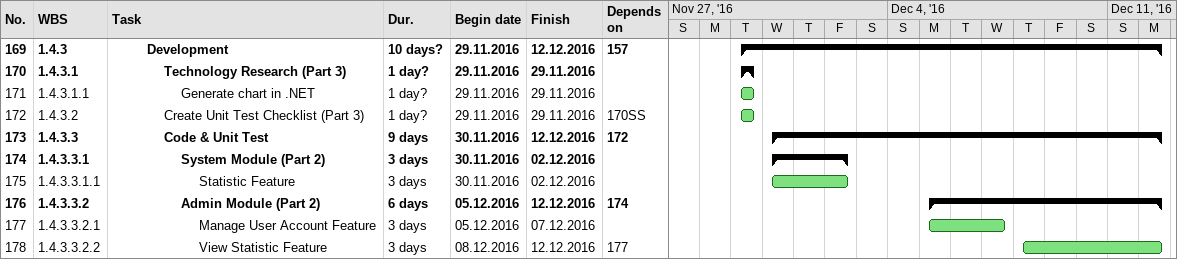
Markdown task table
| ID | WBS | Task | Duration | Start | Finish | Predecessors |
|---|---|---|---|---|---|---|
| 169 | 1.4.3 | **Development** | 10d? | 2016-11-29 | 2016-12-12 | 157 |
| 170 | 1.4.3.1 | **Technology Research (Part 3)** | 1d? | 2016-11-29 | 2016-11-29 |  |
| 171 | 1.4.3.1.1 | Generate chart in .NET | 1d? | 2016-11-29 | 2016-11-29 |  |
| 172 | 1.4.3.2 | Create Unit Test Checklist (Part 3) | 1d? | 2016-11-29 | 2016-11-29 | 170SS |
| 173 | 1.4.3.3 | **Code & Unit Test** | 9d | 2016-11-30 | 2016-12-12 | 172 |
| 174 | 1.4.3.3.1 | **System Module (Part 2)** | 3d | 2016-11-30 | 2016-12-02 |  |
| 175 | 1.4.3.3.1.1 | Statistic Feature | 3d | 2016-11-30 | 2016-12-02 |  |
| 176 | 1.4.3.3.2 | **Admin Module (Part 2)** | 6d | 2016-12-05 | 2016-12-12 | 174 |
| 177 | 1.4.3.3.2.1 | Manage User Account Feature | 3d | 2016-12-05 | 2016-12-07 |  |
| 178 | 1.4.3.3.2.2 | View Statistic Feature | 3d | 2016-12-08 | 2016-12-12 | 177 |
